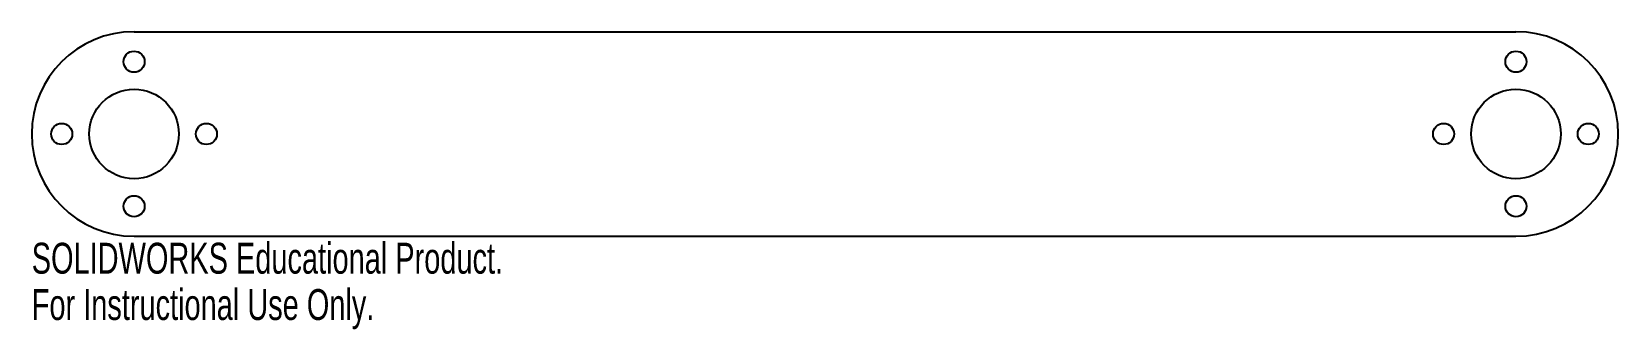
# Model space of a CAD drawing. Header units: millimetres. Extents: x -16 to 232, y -15 to 32.
import ezdxf

# ---------------------------------------------------------------- set-up
doc = ezdxf.new("R2010")
doc.units = ezdxf.units.MM
doc.styles.add('SLDTEXTSTYLE0', font='TXT', dxfattribs={"width": 0.7})

msp = doc.modelspace()

# ---------------------------------------------------------------- linework, layer by layer
at = {"color": 7, "linetype": 'Continuous', "lineweight": 25}
for p, q in [((0, 32), (216, 32)), ((0, 0), (216, 0))]:
    msp.add_line(p, q, dxfattribs=at)
for centre, radius in [((0, 27.31), 1.65), ((216, 27.31), 1.65), ((0, 16), 7), ((216, 16), 7), ((-11.31, 16), 1.65), ((11.31, 16), 1.65), ((204.69, 16), 1.65), ((227.31, 16), 1.65), ((0, 4.69), 1.65), ((216, 4.69), 1.65)]:
    msp.add_circle(centre, radius, dxfattribs=at)
for centre, start, end in [((0, 16), 90, 270), ((216, 16), 270, 90)]:
    msp.add_arc(centre, 16, start, end, dxfattribs=at)

# ---------------------------------------------------------------- texts
at = {"color": 7, "linetype": 'Continuous', "char_height": 4.8336, "attachment_point": 1, "style": 'SLDTEXTSTYLE0'}
for s, insert in [('SOLIDWORKS Educational Product.', (-16, -1.02)), ('For Instructional Use Only.', (-16, -8.27))]:
    msp.add_mtext(s, dxfattribs=dict(at, insert=insert))

doc.saveas('drawing.dxf')
